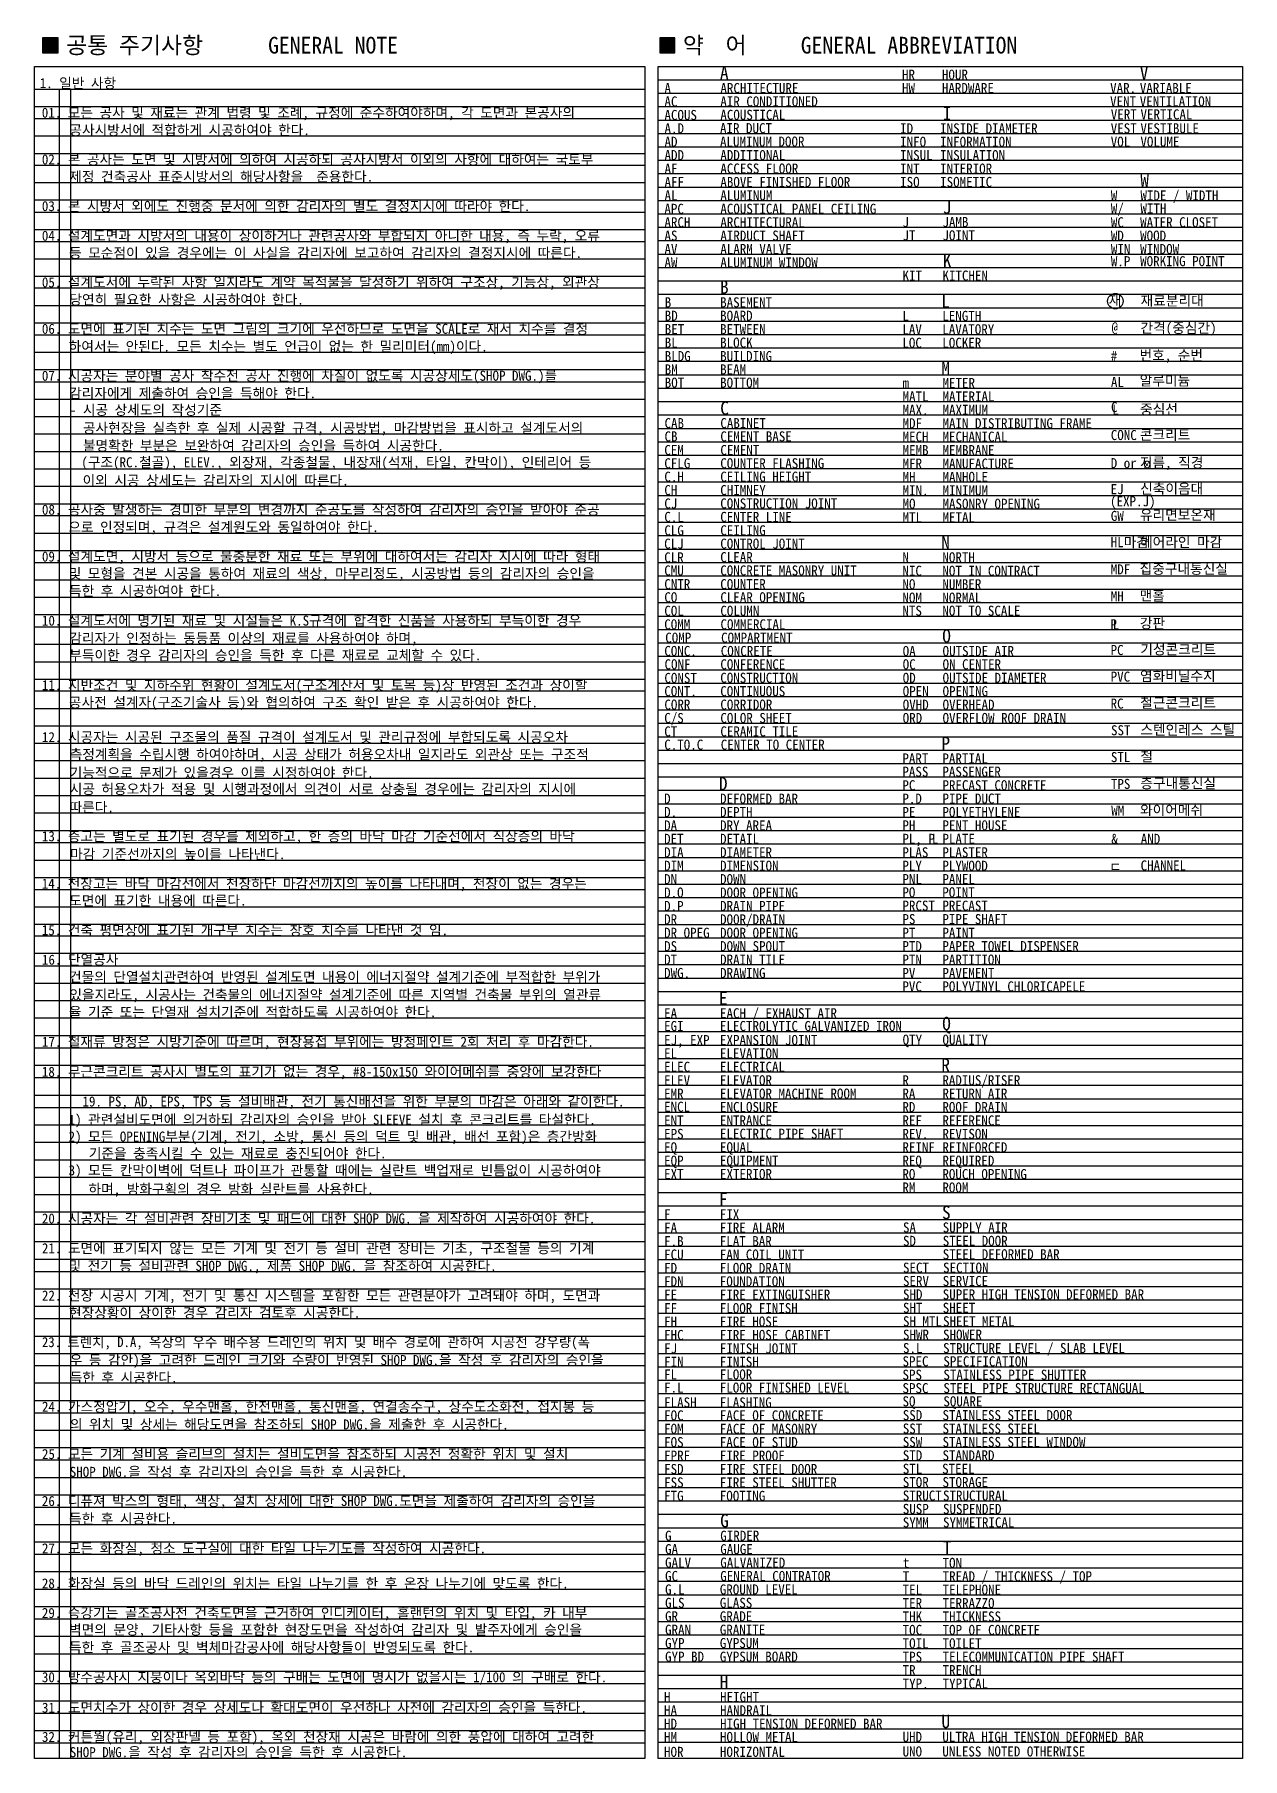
# Model space of a CAD drawing. Header units: millimetres. Extents: x -22107 to -18211, y 12029 to 14612.
# Drawn here: x -22107 to -20305, y 12037 to 14609 of the extents above; entities that cross this region are included whole.
import ezdxf
from ezdxf.enums import TextEntityAlignment as Align

# ---------------------------------------------------------------- set-up
doc = ezdxf.new("R2010")
doc.units = ezdxf.units.MM
doc.header["$LTSCALE"] = 5
doc.header["$MEASUREMENT"] = 0
doc.layers.add('A-XXXX-NPLT', color=144, linetype='CONTINUOUS', plot=False)
for name, color, linetype in [('A-XXXX-SYMB', 7, 'CONTINUOUS'), ('A-XXXX-TABL', 7, 'CONTINUOUS'), ('A-XXXX-TXT2', 3, 'CONTINUOUS')]:
    doc.layers.add(name, color=color, linetype=linetype)
doc.styles.add('돋움체', font='')
doc.styles.get('돋움체').set_extended_font_data('DotumChe')

msp = doc.modelspace()

# ---------------------------------------------------------------- linework, layer by layer
at = {"layer": 'A-XXXX-NPLT'}
for p, q in [((-21176.6, 14541.6), (-20304.7, 14541.6)), ((-22107.3, 14527.5), (-21196.6, 14527.5)), ((-22070.7, 14527.5), (-22070.7, 12037.2)), ((-22053.6, 14527.5), (-22053.6, 12037.2)), ((-21176.6, 14521.6), (-20304.7, 14521.6)), ((-22107.3, 14501.5), (-21196.6, 14501.5)), ((-22107.3, 14483.8), (-21196.6, 14483.8)), ((-21176.6, 14501.6), (-20304.7, 14501.6)), ((-21176.6, 14481.6), (-20304.7, 14481.6)), ((-22107.3, 14457.8), (-21196.6, 14457.8)), ((-21176.6, 14461.6), (-20304.7, 14461.6)), ((-22107.3, 14431.8), (-21196.6, 14431.8)), ((-21176.6, 14441.6), (-20304.7, 14441.6)), ((-22107.3, 14414.3), (-21196.6, 14414.3)), ((-21176.6, 14421.6), (-20304.7, 14421.6)), ((-22107.3, 14388.3), (-21196.6, 14388.3)), ((-21176.6, 14401.6), (-20304.7, 14401.6)), ((-21176.6, 14381.6), (-20304.7, 14381.6)), ((-22107.3, 14362.3), (-21196.6, 14362.3)), ((-21176.6, 14361.6), (-20304.7, 14361.6)), ((-22107.3, 14344.3), (-21196.6, 14344.3)), ((-21176.6, 14341.6), (-20304.7, 14341.6)), ((-22107.3, 14318.3), (-21196.6, 14318.3)), ((-22107.3, 14300.5), (-21196.6, 14300.5)), ((-21176.6, 14321.6), (-20304.7, 14321.6)), ((-21176.6, 14301.6), (-20304.7, 14301.6)), ((-22107.3, 14274.5), (-21196.6, 14274.5)), ((-21176.6, 14281.6), (-20304.7, 14281.6)), ((-22107.3, 14248.5), (-21196.6, 14248.5)), ((-21176.6, 14261.6), (-20304.7, 14261.6)), ((-22107.3, 14231.1), (-21196.6, 14231.1)), ((-21176.6, 14241.6), (-20304.7, 14241.6)), ((-22107.3, 14205.1), (-21196.6, 14205.1)), ((-21176.6, 14221.6), (-20304.7, 14221.6)), ((-21176.6, 14201.6), (-20304.7, 14201.6)), ((-22107.3, 14179.1), (-21196.6, 14179.1)), ((-21176.6, 14181.6), (-20304.7, 14181.6)), ((-22107.3, 14161.2), (-21196.6, 14161.2)), ((-21176.6, 14161.6), (-20304.7, 14161.6)), ((-22107.3, 14135.2), (-21196.6, 14135.2)), ((-21176.6, 14141.6), (-20304.7, 14141.6)), ((-21176.6, 14121.6), (-20304.7, 14121.6)), ((-22107.3, 14109.2), (-21196.6, 14109.2)), ((-21176.6, 14101.6), (-20304.7, 14101.6)), ((-22107.3, 14091.2), (-21196.6, 14091.2)), ((-21176.6, 14081.6), (-20304.7, 14081.6)), ((-22107.3, 14065.2), (-21196.6, 14065.2)), ((-21176.6, 14061.6), (-20304.7, 14061.6)), ((-22107.3, 14039.2), (-21196.6, 14039.2)), ((-21176.6, 14041.6), (-20304.7, 14041.6)), ((-21176.6, 14021.6), (-20304.7, 14021.6)), ((-22107.3, 14013.2), (-21196.6, 14013.2)), ((-21176.6, 14001.6), (-20304.7, 14001.6)), ((-22107.3, 13987.2), (-21196.6, 13987.2)), ((-21176.6, 13981.6), (-20304.7, 13981.6)), ((-22107.3, 13961.2), (-21196.6, 13961.2)), ((-21176.6, 13961.6), (-20304.7, 13961.6)), ((-21176.6, 13941.6), (-20304.7, 13941.6)), ((-22107.3, 13935.2), (-21196.6, 13935.2)), ((-21176.6, 13921.6), (-20304.7, 13921.6)), ((-22107.3, 13909.2), (-21196.6, 13909.2)), ((-22107.3, 13891.4), (-21196.6, 13891.4)), ((-21176.6, 13901.6), (-20304.7, 13901.6)), ((-22107.3, 13865.4), (-21196.6, 13865.4)), ((-21176.6, 13881.6), (-20304.7, 13881.6)), ((-22107.3, 13839.4), (-21196.6, 13839.4)), ((-21176.6, 13861.6), (-20304.7, 13861.6)), ((-21176.6, 13841.6), (-20304.7, 13841.6)), ((-22107.3, 13821.7), (-21196.6, 13821.7)), ((-21176.6, 13821.6), (-20304.7, 13821.6)), ((-22107.3, 13795.7), (-21196.6, 13795.7)), ((-21176.6, 13801.6), (-20304.7, 13801.6)), ((-22107.3, 13769.7), (-21196.6, 13769.7)), ((-21176.6, 13781.6), (-20304.7, 13781.6)), ((-21176.6, 13761.6), (-20304.7, 13761.6)), ((-22107.3, 13743.7), (-21196.6, 13743.7)), ((-21176.6, 13741.6), (-20304.7, 13741.6)), ((-22107.3, 13725.5), (-21196.6, 13725.5)), ((-21176.6, 13721.6), (-20304.7, 13721.6)), ((-22107.3, 13699.5), (-21196.6, 13699.5)), ((-21176.6, 13701.6), (-20304.7, 13701.6)), ((-22107.3, 13673.5), (-21196.6, 13673.5)), ((-21176.6, 13681.6), (-20304.7, 13681.6)), ((-21176.6, 13661.6), (-20304.7, 13661.6)), ((-22107.3, 13647.5), (-21196.6, 13647.5)), ((-21176.6, 13641.6), (-20304.7, 13641.6)), ((-22107.3, 13629.9), (-21196.6, 13629.9)), ((-21176.6, 13621.6), (-20304.7, 13621.6)), ((-22107.3, 13603.9), (-21196.6, 13603.9)), ((-21176.6, 13601.6), (-20304.7, 13601.6)), ((-21176.6, 13581.6), (-20304.7, 13581.6)), ((-22107.3, 13577.9), (-21196.6, 13577.9)), ((-21176.6, 13561.6), (-20304.7, 13561.6)), ((-22107.3, 13551.9), (-21196.6, 13551.9)), ((-21176.6, 13541.6), (-20304.7, 13541.6)), ((-22107.3, 13525.9), (-21196.6, 13525.9)), ((-21176.6, 13521.6), (-20304.7, 13521.6)), ((-22107.3, 13499.9), (-21196.6, 13499.9)), ((-21176.6, 13501.6), (-20304.7, 13501.6)), ((-21176.6, 13481.6), (-20304.7, 13481.6)), ((-22107.3, 13473.9), (-21196.6, 13473.9)), ((-21176.6, 13461.6), (-20304.7, 13461.6)), ((-22107.3, 13447.9), (-21196.6, 13447.9)), ((-21176.6, 13441.6), (-20304.7, 13441.6)), ((-22107.3, 13421.9), (-21196.6, 13421.9)), ((-22107.3, 13403.6), (-21196.6, 13403.6)), ((-21176.6, 13421.6), (-20304.7, 13421.6)), ((-21176.6, 13401.6), (-20304.7, 13401.6)), ((-22107.3, 13377.6), (-21196.6, 13377.6)), ((-21176.6, 13381.6), (-20304.7, 13381.6)), ((-22107.3, 13351.6), (-21196.6, 13351.6)), ((-21176.6, 13361.6), (-20304.7, 13361.6)), ((-22107.3, 13333.7), (-21196.6, 13333.7)), ((-21176.6, 13341.6), (-20304.7, 13341.6)), ((-22107.3, 13307.7), (-21196.6, 13307.7)), ((-21176.6, 13321.6), (-20304.7, 13321.6)), ((-21176.6, 13301.6), (-20304.7, 13301.6)), ((-22107.3, 13281.7), (-21196.6, 13281.7)), ((-21176.6, 13281.6), (-20304.7, 13281.6)), ((-22107.3, 13264.6), (-21196.6, 13264.6)), ((-21176.6, 13261.6), (-20304.7, 13261.6)), ((-22107.3, 13238.6), (-21196.6, 13238.6)), ((-22107.3, 13220), (-21196.6, 13220)), ((-21176.6, 13241.6), (-20304.7, 13241.6)), ((-21176.6, 13221.6), (-20304.7, 13221.6)), ((-21176.6, 13201.6), (-20304.7, 13201.6)), ((-22107.3, 13194), (-21196.6, 13194)), ((-21176.6, 13181.6), (-20304.7, 13181.6)), ((-22107.3, 13168), (-21196.6, 13168)), ((-21176.6, 13161.6), (-20304.7, 13161.6)), ((-22107.3, 13142), (-21196.6, 13142)), ((-21176.6, 13141.6), (-20304.7, 13141.6)), ((-21176.6, 13121.6), (-20304.7, 13121.6)), ((-22107.3, 13116), (-21196.6, 13116)), ((-22107.3, 13097.4), (-21196.6, 13097.4)), ((-21176.6, 13101.6), (-20304.7, 13101.6)), ((-22107.3, 13071.4), (-21196.6, 13071.4)), ((-21176.6, 13081.6), (-20304.7, 13081.6)), ((-22107.3, 13053), (-21196.6, 13053)), ((-21176.6, 13061.6), (-20304.7, 13061.6)), ((-21176.6, 13041.6), (-20304.7, 13041.6)), ((-22107.3, 13027), (-21196.6, 13027)), ((-21176.6, 13021.6), (-20304.7, 13021.6)), ((-22107.3, 13008.6), (-21196.6, 13008.6)), ((-21176.6, 13001.6), (-20304.7, 13001.6)), ((-22107.3, 12982.6), (-21196.6, 12982.6)), ((-21176.6, 12981.6), (-20304.7, 12981.6)), ((-22107.3, 12956.6), (-21196.6, 12956.6)), ((-21176.6, 12961.6), (-20304.7, 12961.6)), ((-21176.6, 12941.6), (-20304.7, 12941.6)), ((-22107.3, 12930.6), (-21196.6, 12930.6)), ((-21176.6, 12921.6), (-20304.7, 12921.6)), ((-22107.3, 12904.6), (-21196.6, 12904.6)), ((-21176.6, 12901.6), (-20304.7, 12901.6)), ((-22107.3, 12878.6), (-21196.6, 12878.6)), ((-21176.6, 12881.6), (-20304.7, 12881.6)), ((-21176.6, 12861.6), (-20304.7, 12861.6)), ((-22107.3, 12852.6), (-21196.6, 12852.6)), ((-22107.3, 12852.6), (-21196.6, 12852.6)), ((-22107.3, 12834.3), (-21196.6, 12834.3)), ((-21176.6, 12841.6), (-20304.7, 12841.6)), ((-22107.3, 12808.3), (-21196.6, 12808.3)), ((-21176.6, 12821.6), (-20304.7, 12821.6)), ((-21176.6, 12801.6), (-20304.7, 12801.6)), ((-22107.3, 12782.3), (-21196.6, 12782.3)), ((-22107.3, 12763.9), (-21196.6, 12763.9)), ((-21176.6, 12781.6), (-20304.7, 12781.6)), ((-21176.6, 12761.6), (-20304.7, 12761.6)), ((-22107.3, 12737.9), (-21196.6, 12737.9)), ((-21176.6, 12741.6), (-20304.7, 12741.6)), ((-22107.3, 12711.9), (-21196.6, 12711.9)), ((-21176.6, 12721.6), (-20304.7, 12721.6)), ((-22107.3, 12693.5), (-21196.6, 12693.5)), ((-21176.6, 12701.6), (-20304.7, 12701.6)), ((-21176.6, 12681.6), (-20304.7, 12681.6)), ((-22107.3, 12667.5), (-21196.6, 12667.5)), ((-21176.6, 12661.6), (-20304.7, 12661.6)), ((-22107.3, 12641.5), (-21196.6, 12641.5)), ((-21176.6, 12641.6), (-20304.7, 12641.6)), ((-22107.3, 12623.5), (-21196.6, 12623.5)), ((-21176.6, 12621.6), (-20304.7, 12621.6)), ((-22107.3, 12597.5), (-21196.6, 12597.5)), ((-21176.6, 12601.6), (-20304.7, 12601.6)), ((-21176.6, 12581.6), (-20304.7, 12581.6)), ((-22107.3, 12571.5), (-21196.6, 12571.5)), ((-22107.3, 12553.1), (-21196.6, 12553.1)), ((-21176.6, 12561.6), (-20304.7, 12561.6)), ((-22107.3, 12527.1), (-21196.6, 12527.1)), ((-21176.6, 12541.6), (-20304.7, 12541.6)), ((-22107.3, 12501.1), (-21196.6, 12501.1)), ((-21176.6, 12521.6), (-20304.7, 12521.6)), ((-21176.6, 12501.6), (-20304.7, 12501.6)), ((-22107.3, 12482.7), (-21196.6, 12482.7)), ((-21176.6, 12481.6), (-20304.7, 12481.6)), ((-22107.3, 12456.7), (-21196.6, 12456.7)), ((-21176.6, 12461.6), (-20304.7, 12461.6)), ((-22107.3, 12430.7), (-21196.6, 12430.7)), ((-21176.6, 12441.6), (-20304.7, 12441.6)), ((-22107.3, 12412.3), (-21196.6, 12412.3)), ((-21176.6, 12421.6), (-20304.7, 12421.6)), ((-21176.6, 12401.6), (-20304.7, 12401.6)), ((-22107.3, 12386.3), (-21196.6, 12386.3)), ((-21176.6, 12381.6), (-20304.7, 12381.6)), ((-22107.3, 12360.3), (-21196.6, 12360.3)), ((-21176.6, 12361.6), (-20304.7, 12361.6)), ((-22107.3, 12342), (-21196.6, 12342)), ((-21176.6, 12341.6), (-20304.7, 12341.6)), ((-21176.6, 12321.6), (-20304.7, 12321.6)), ((-22107.3, 12316), (-21196.6, 12316)), ((-21176.6, 12301.6), (-20304.7, 12301.6)), ((-22107.3, 12290), (-21196.6, 12290)), ((-21176.6, 12281.6), (-20304.7, 12281.6)), ((-22107.3, 12264), (-21196.6, 12264)), ((-22107.3, 12245.6), (-21196.6, 12245.6)), ((-21176.6, 12261.6), (-20304.7, 12261.6)), ((-22107.3, 12219.6), (-21196.6, 12219.6)), ((-21176.6, 12241.6), (-20304.7, 12241.6)), ((-21176.6, 12221.6), (-20304.7, 12221.6)), ((-22107.3, 12193.6), (-21196.6, 12193.6)), ((-21176.6, 12201.6), (-20304.7, 12201.6)), ((-22107.3, 12167.6), (-21196.6, 12167.6)), ((-21176.6, 12181.6), (-20304.7, 12181.6)), ((-22107.3, 12149.2), (-21196.6, 12149.2)), ((-21176.6, 12161.6), (-20304.7, 12161.6)), ((-21176.6, 12141.6), (-20304.7, 12141.6)), ((-22107.3, 12123.2), (-21196.6, 12123.2)), ((-21176.6, 12121.6), (-20304.7, 12121.6)), ((-22107.3, 12104.8), (-21196.6, 12104.8)), ((-21176.6, 12101.6), (-20304.7, 12101.6)), ((-22107.3, 12078.8), (-21196.6, 12078.8)), ((-21176.6, 12081.6), (-20304.7, 12081.6)), ((-22107.3, 12060.5), (-21196.6, 12060.5)), ((-21176.6, 12061.6), (-20304.7, 12061.6))]:
    msp.add_line(p, q, dxfattribs=at)
at = {"layer": 'A-XXXX-SYMB'}
for points in [[(-22095.4, 14581.6), (-22071.9, 14581.6), (-22071.9, 14604.1), (-22095.4, 14604.1)], [(-21174.1, 14581.6), (-21151.6, 14581.6), (-21151.6, 14604.1), (-21174.1, 14604.1)]]:
    msp.add_lwpolyline(points, close=True, dxfattribs=at)
for points in [[(-22095.4, 14581.6), (-22071.9, 14581.6), (-22095.4, 14604.1), (-22071.9, 14604.1)], [(-21174.1, 14581.6), (-21151.6, 14581.6), (-21174.1, 14604.1), (-21151.6, 14604.1)]]:
    msp.add_solid(points, dxfattribs=at)
at = {"layer": 'A-XXXX-TABL'}
for points in [[(-22107.3, 12037.2), (-22107.3, 14561.6), (-21196.6, 14561.6), (-21196.6, 12037.2)], [(-21176.6, 12037.2), (-21176.6, 14561.6), (-20304.7, 14561.6), (-20304.7, 12037.2)]]:
    msp.add_lwpolyline(points, close=True, dxfattribs=at)
at = {"layer": 'A-XXXX-TXT2'}
msp.add_circle((-20494.5, 14211.3), 11.5, dxfattribs=at)

# ---------------------------------------------------------------- texts
at = {"layer": 'A-XXXX-TXT2', "style": '돋움체'}
for s, height, p in [('공통 주기사항      GENERAL NOTE', 25, (-22060.1, 14580.7)), ('약  어     GENERAL ABBREVIATION', 25, (-21139.8, 14580.7)), ('A', 20, (-21084.5, 14542.1)), ('V', 20, (-20458.1, 14542.1)), ('1. 일반 사항 ', 15, (-22099.6, 14529.1)), ('A', 15, (-21167.3, 14521.6)), ('ARCHITECTURE', 15, (-21083.8, 14521.7)), ('HR       ', 15, (-20812.9, 14541.7)), ('HW      ', 15, (-20812.9, 14521.8)), ('HOUR', 15, (-20753.3, 14541.7)), ('HARDWARE', 15, (-20753.3, 14521.8)), ('VAR.', 15, (-20502.3, 14521.9)), ('VARIABLE', 15, (-20458, 14521.9)), ('AC      ', 15, (-21167.3, 14501.7)), ('AIR CONDITIONED', 15, (-21083.9, 14501.8)), ('VENT     ', 15, (-20502.4, 14501.9)), ('VENTILATION', 15, (-20458.1, 14501.9)), ('01. 모든 공사 및 재료는 관계 법령 및 조례, 규정에 준수하여야하며, 각 도면과 본공사의', 15, (-22096.4, 14485)), ('ACOUS', 15, (-21167.3, 14481.6)), ('ACOUSTICAL', 15, (-21083.9, 14481.8)), ('I', 20, (-20752.1, 14481.7)), ('VERT     ', 15, (-20501.3, 14482.5)), ('VERTICAL', 15, (-20457, 14482.5)), ('공사시방서에 적합하게 시공하여야 한다.', 15, (-22055.2, 14459.1)), ('A.D', 15, (-21167.2, 14461.7)), ('AD', 15, (-21167.2, 14441.7)), ('AIR DUCT', 15, (-21084.4, 14461.9)), ('ALUMINUM DOOR', 15, (-21084.4, 14441.9)), ('ID        ', 15, (-20815.6, 14461.6)), ('INFO', 15, (-20815.6, 14441.6)), ('INSIDE DIAMETER', 15, (-20755.9, 14461.6)), ('INFORMATION', 15, (-20755.9, 14441.6)), ('VEST     ', 15, (-20501.4, 14461.7)), ('VOL      ', 15, (-20501.4, 14441.7)), ('VESTIBULE', 15, (-20457.1, 14461.7)), ('VOLUME', 15, (-20457.1, 14441.7)), ('02. 본 공사는 도면 및 시방서에 의하여 시공하되 공사시방서 이외의 사항에 대하여는 국토부', 15, (-22096.3, 14415.3)), ('ADD', 15, (-21167.2, 14421.7)), ('ADDITIONAL', 15, (-21083.9, 14421.7)), ('INSUL  ', 15, (-20815.6, 14421.6)), ('INSULATION', 15, (-20755.9, 14421.6)), ('제정 건축공사 표준시방서의 해당사항을  준용한다. ', 15, (-22055.4, 14389.7)), ('AF', 15, (-21167.2, 14401.6)), ('ACCESS FLOOR', 15, (-21083.9, 14401.7)), ('INT', 15, (-20815.6, 14401.6)), ('INTERIOR', 15, (-20755.9, 14401.6)), ('AFF      ', 15, (-21167.2, 14381.6)), ('ABOVE FINISHED FLOOR', 15, (-21083.9, 14381.6)), ('ISO', 15, (-20815.6, 14381.7)), ('ISOMETIC', 15, (-20755.9, 14381.7)), ('W', 20, (-20457.3, 14381.8)), ('WIDE / WIDTH', 15, (-20457.1, 14361.5)), ('03. 본 시방서 외에도 진행중 문서에 의한 감리자의 별도 결정지시에 따라야 한다.', 15, (-22096.3, 14345.7)), ('APC', 15, (-21167.4, 14341.6)), ('AL', 15, (-21167.2, 14361.6)), ('ALUMINUM', 15, (-21083.9, 14361.7)), ('ACOUSTICAL PANEL CEILING', 15, (-21083.9, 14341.7)), ('J', 20, (-20752.1, 14341.7)), ('W', 15, (-20501.3, 14361.5)), ('W/', 15, (-20501.3, 14342.1)), ('WITH', 15, (-20457.1, 14342.1)), ('ARCH     ', 15, (-21167.3, 14321.6)), ('ARCHITECTURAL', 15, (-21083.9, 14321.6)), ('J', 15, (-20812.1, 14322)), ('JAMB', 15, (-20752.5, 14322)), ('WC        ', 15, (-20501.2, 14321.6)), ('WATER CLOSET', 15, (-20457.5, 14321.6)), ('04. 설계도면과 시방서의 내용이 상이하거나 관련공사와 부합되지 아니한 내용, 즉 누락, 오류', 15, (-22096.3, 14301.5)), ('AS', 15, (-21167.3, 14301.6)), ('AIRDUCT SHAFT', 15, (-21083.9, 14301.6)), ('JT', 15, (-20812.1, 14302)), ('JOINT', 15, (-20752.5, 14302)), ('WD       ', 15, (-20501.2, 14301.6)), ('WOOD', 15, (-20457.5, 14301.6)), ('등 모순점이 있을 경우에는 이 사실을 감리자에 보고하여 감리자의 결정지시에 따른다.', 15, (-22055.7, 14275.9)), ('AV', 15, (-21167.3, 14281.6)), ('AW', 15, (-21167.3, 14261.6)), ('ALARM VALVE', 15, (-21083.9, 14281.6)), ('ALUMINUM WINDOW', 15, (-21083.9, 14261.6)), ('K', 20, (-20752.1, 14261.7)), ('WIN', 15, (-20501.2, 14281.6)), ('W.P', 15, (-20501.2, 14263.5)), ('WINDOW', 15, (-20457.5, 14281.6)), ('WORKING POINT', 15, (-20457.5, 14263.5)), ('05. 설계도서에 누락된 사항 일지라도 계약 목적물을 달성하기 위하여 구조상, 기능상, 외관상', 15, (-22096.3, 14232)), ('KIT', 15, (-20812.1, 14242)), ('KITCHEN', 15, (-20752.5, 14242)), ('당연히 필요한 사항은 시공하여야 한다.', 15, (-22055.2, 14206.2)), ('B', 20, (-21084.5, 14222.4)), ('B', 15, (-21166.9, 14202.1)), ('BOARD', 15, (-21084.2, 14182.1)), ('BASEMENT', 15, (-21084.2, 14202.1)), ('L', 20, (-20754.2, 14201.7)), ('LENGTH', 15, (-20752.7, 14181.9)), ('06. 도면에 표기된 치수는 도면 그림의 크기에 우선하므로 도면을 SCALE로 재서 치수를 결정', 15, (-22096.3, 14162.6)), ('BD       ', 15, (-21166.9, 14182.1)), ('BET      ', 15, (-21166.9, 14162.1)), ('BETWEEN', 15, (-21084.2, 14162.1)), ('L', 15, (-20812.3, 14181.9)), ('LAV      ', 15, (-20812.3, 14161.9)), ('LAVATORY', 15, (-20752.7, 14161.9)), ('하여서는 안된다. 모든 치수는 별도 언급이 없는 한 밀리미터(mm)이다.', 15, (-22056.2, 14136.3)), ('BL', 15, (-21166.9, 14142)), ('BLOCK', 15, (-21084.2, 14142)), ('LOC', 15, (-20812.3, 14141.7)), ('LOCKER', 15, (-20752.7, 14141.7)), ('BLDG     ', 15, (-21166.9, 14121.9)), ('BUILDING', 15, (-21084.2, 14121.9)), ('M', 20, (-20754.1, 14101.6)), ('#', 15, (-20501.3, 14122.2)), ('번호, 순번', 15, (-20458.4, 14123.1)), ('07. 시공자는 분야별 공사 착수전 공사 진행에 차질이 없도록 시공상세도(SHOP DWG.)를', 15, (-22096.3, 14092.6)), ('BM', 15, (-21166.9, 14102)), ('BOT      ', 15, (-21166.9, 14082.2)), ('BEAM', 15, (-21084.2, 14102)), ('BOTTOM', 15, (-21084.2, 14082.2)), ('METER', 15, (-20752.4, 14081.8)), ('감리자에게 제출하여 승인을 득해야 한다. ', 15, (-22055.6, 14066.6)), ('m', 15, (-20812, 14081.8)), ('MATL     ', 15, (-20812, 14061.7)), ('MATERIAL', 15, (-20752.4, 14061.7)), ('- 시공 상세도의 작성기준 ', 15, (-22054.5, 14041.7)), ('C', 20, (-21084.1, 14041.8)), ('MAX.', 15, (-20812, 14041.7)), ('MAXIMUM', 15, (-20752.4, 14041.7)), ('C', 15, (-20501, 14045.8)), ('L', 15, (-20499, 14041.9)), ('중심선', 15, (-20457.6, 14042.5)), ('공사현장을 실측한 후 실제 시공할 규격, 시공방법, 마감방법을 표시하고 설계도서의 ', 15, (-22035, 14014.7)), ('CAB', 15, (-21167.2, 14021.9)), ('CB', 15, (-21167.2, 14002.1)), ('CABINET', 15, (-21083.9, 14021.9)), ('CEMENT BASE', 15, (-21083.9, 14002.1)), ('MDF', 15, (-20812, 14021.7)), ('MAIN DISTRIBUTING FRAME', 15, (-20752.4, 14021.7)), ('불명확한 부분은 보완하여 감리자의 승인을 득하여 시공한다. ', 15, (-22035, 13988.4)), ('CEM', 15, (-21167.5, 13981.8)), ('CEMENT', 15, (-21083.9, 13981.8)), ('MECH     ', 15, (-20812, 14001.7)), ('MEMB', 15, (-20812, 13981.6)), ('MECHANICAL', 15, (-20752.4, 14001.7)), ('MEMBRANE', 15, (-20752.4, 13981.6)), (' (구조(RC.철골), ELEV., 외장재, 각종철물, 내장재(석재, 타일, 칸막이), 인테리어 등', 15, (-22047.1, 13963.5)), ('CFLG', 15, (-21167.5, 13962)), ('COUNTER FLASHING', 15, (-21084, 13962)), ('MFR', 15, (-20812, 13961.6)), ('MANUFACTURE', 15, (-20752.4, 13961.6)), ('D or ø', 15, (-20501.4, 13962.2)), ('지름, 직경', 15, (-20457.8, 13963.1)), ('이외 시공 상세도는 감리자의 지시에 따른다. ', 15, (-22035.5, 13936.4)), ('C.H', 15, (-21167.5, 13942)), ('CEILING HEIGHT', 15, (-21084, 13942)), ('MH       ', 15, (-20812, 13941.7)), ('MANHOLE', 15, (-20752.4, 13941.7)), ('CH', 15, (-21167.5, 13922)), ('CJ        ', 15, (-21167.5, 13902)), ('CHIMNEY', 15, (-21084, 13922)), ('CONSTRUCTION JOINT', 15, (-21084, 13902.1)), ('MIN.      ', 15, (-20812, 13921.6)), ('MO        ', 15, (-20812, 13901.6)), ('MINIMUM', 15, (-20752.4, 13921.6)), ('MASONRY OPENING', 15, (-20752.4, 13901.6)), ('08. 공사중 발생하는 경미한 부분의 변경까지 준공도를 작성하여 감리자의 승인을 받아야 준공 ', 15, (-22096.2, 13892.8)), ('C.L         ', 15, (-21167.5, 13882)), ('CENTER LINE', 15, (-21084, 13882)), ('MTL      ', 15, (-20812, 13881.5)), ('METAL', 15, (-20752.4, 13881.5)), ('으로 인정되며, 규격은 설계원도와 동일하여야 한다. ', 15, (-22056.8, 13866.9)), ('CLG      ', 15, (-21167.5, 13861.9)), ('CEILING', 15, (-21084, 13862)), ('09. 설계도면, 시방서 등으로 불충분한 재료 또는 부위에 대하여서는 감리자 지시에 따라 형태', 15, (-22096.2, 13822.9)), ('CLJ', 15, (-21167.7, 13842)), ('CONTROL JOINT', 15, (-21084, 13842.1)), ('CLEAR', 15, (-21084, 13822)), ('N', 20, (-20754.3, 13841.4)), ('및 모형을 견본 시공을 통하여 재료의 색상, 마무리정도, 시공방법 등의 감리자의 승인을', 15, (-22056.3, 13797.6)), ('CMU', 15, (-21167.6, 13802.1)), ('CLR      ', 15, (-21167.6, 13821.6)), ('CONCRETE MASONRY UNIT', 15, (-21084, 13802.1)), ('N', 15, (-20812.2, 13821.7)), ('NIC        ', 15, (-20812.2, 13801.6)), ('NORTH', 15, (-20752.6, 13821.7)), ('NOT IN CONTRACT', 15, (-20752.6, 13801.6)), (' 득한 후 시공하여야 한다. ', 15, (-22065.4, 13771.6)), ('CNTR', 15, (-21167.5, 13781.7)), ('COUNTER', 15, (-21084, 13781.7)), ('NO       ', 15, (-20812.2, 13781.6)), ('NUMBER', 15, (-20752.6, 13781.6)), ('CO        ', 15, (-21167.5, 13762.1)), ('CLEAR OPENING', 15, (-21083.9, 13762.1)), ('NOM', 15, (-20812.2, 13761.5)), ('NORMAL', 15, (-20752.6, 13761.5)), ('10. 설계도서에 명기된 재료 및 시설들은 K.S규격에 합격한 신품을 사용하되 부득이한 경우', 15, (-22096.2, 13727.3)), ('COMM     ', 15, (-21167.6, 13721.7)), ('COL      ', 15, (-21167.5, 13741.9)), ('COLUMN', 15, (-21083.9, 13741.9)), ('COMMERCIAL', 15, (-21083.7, 13721.7)), ('NTS        ', 15, (-20812.2, 13742)), ('NOT TO SCALE', 15, (-20752.6, 13742)), ('P', 15, (-20501.9, 13721.8)), ('L', 15, (-20498.2, 13721.8)), ('강판', 15, (-20457.9, 13723.3)), ('감리자가 인정하는 동등품 이상의 재료를 사용하여야 하며, ', 15, (-22055.3, 13701.1)), ('COMP  ', 15, (-21166.1, 13701.8)), ('COMPARTMENT', 15, (-21082.8, 13701.8)), ('O', 20, (-20752.8, 13701.9)), ('부득이한 경우 감리자의 승인을 득한 후 다른 재료로 교체할 수 있다. ', 15, (-22055.4, 13675.7)), ('CONC.    ', 15, (-21167.5, 13682)), ('CONCRETE', 15, (-21083.3, 13682)), ('OA', 15, (-20811.8, 13681.9)), ('OUTSIDE AIR', 15, (-20752.3, 13681.9)), ('CONST    ', 15, (-21167.4, 13641.8)), ('CONF', 15, (-21167.2, 13662.1)), ('CONSTRUCTION', 15, (-21084, 13642)), ('CONFERENCE', 15, (-21083.9, 13662.1)), ('OC        ', 15, (-20811.8, 13662.1)), ('OD        ', 15, (-20811.8, 13641.9)), ('ON CENTER', 15, (-20752.3, 13662.1)), ('OUTSIDE DIAMETER', 15, (-20752.3, 13641.9)), ('11. 지반조건 및 지하수위 현황이 설계도서(구조계산서 및 토목 등)상 반영된 조건과 상이할', 15, (-22096.2, 13631)), ('CONT.     ', 15, (-21167.5, 13622)), ('CONTINUOUS', 15, (-21084, 13622)), ('OPEN     ', 15, (-20811.8, 13622)), ('OPENING', 15, (-20752.3, 13622)), ('공사전 설계자(구조기술사 등)와 협의하여 구조 확인 받은 후 시공하여야 한다.', 15, (-22055.9, 13605.3)), ('CORR     ', 15, (-21167.4, 13602)), ('CORRIDOR', 15, (-21083.9, 13602)), ('OVHD', 15, (-20811.8, 13601.9)), ('OVERHEAD', 15, (-20752.3, 13601.9)), ('C/S', 15, (-21167.6, 13582)), ('COLOR SHEET', 15, (-21083.9, 13582)), ('ORD', 15, (-20811.8, 13582)), ('OVERFLOW ROOF DRAIN', 15, (-20752.3, 13582)), ('12. 시공자는 시공된 구조물의 품질 규격이 설계도서 및 관리규정에 부합되도록 시공오차 ', 15, (-22096.2, 13553.5)), ('CT', 15, (-21167.6, 13562)), ('C.TO.C         ', 15, (-21167.6, 13542.2)), ('CERAMIC TILE', 15, (-21083.9, 13562)), ('CENTER TO CENTER', 15, (-21083.3, 13542.2)), ('P', 20, (-20754.1, 13541.6)), ('측정계획을 수립시행 하여야하며, 시공 상태가 허용오차내 일지라도 외관상 또는 구조적', 15, (-22054.8, 13527.8)), ('PART     ', 15, (-20812.3, 13521.7)), ('PARTIAL', 15, (-20752.6, 13521.7)), ('기능적으로 문제가 있을경우 이를 시정하여야 한다. ', 15, (-22054.8, 13500.3)), ('PASS     ', 15, (-20812.3, 13501.9)), ('PASSENGER', 15, (-20752.6, 13501.9)), ('시공 허용오차가 적용 및 시행과정에서 의견이 서로 상충될 경우에는 감리자의 지시에', 15, (-22054.8, 13476.1)), ('D', 20, (-21086.1, 13481.7)), ('DEFORMED BAR', 15, (-21084.3, 13461.7)), ('PC', 15, (-20812.3, 13481.7)), ('PRECAST CONCRETE', 15, (-20752.5, 13481.7)), ('PIPE DUCT', 15, (-20752.5, 13461.8)), ('따른다. ', 15, (-22055, 13448.9)), ('D', 15, (-21167.8, 13461.7)), ('D.', 15, (-21167.8, 13441.7)), ('DEPTH', 15, (-21084.3, 13441.7)), ('P.D', 15, (-20812.3, 13461.8)), ('PE', 15, (-20812.3, 13441.8)), ('POLYETHYLENE', 15, (-20752.5, 13441.8)), ('DA', 15, (-21167.8, 13421.7)), ('DRY AREA', 15, (-21084.3, 13421.7)), ('PH', 15, (-20812.3, 13421.8)), ('PENT HOUSE', 15, (-20752.5, 13421.8)), ('13. 층고는 별도로 표기된 경우를 제외하고, 한 층의 바닥 마감 기준선에서 직상층의 바닥', 15, (-22096.3, 13405.6)), ('DET      ', 15, (-21167.8, 13401.7)), ('DETAIL', 15, (-21084.3, 13401.7)), ('PL, P       ', 15, (-20812.3, 13401.8)), ('L', 15, (-20768.2, 13401.7)), ('PLATE', 15, (-20752.5, 13401.8)), ('&', 15, (-20500.5, 13401.7)), ('AND', 15, (-20456.6, 13401.7)), ('마감 기준선까지의 높이를 나타낸다.', 15, (-22054.1, 13378.9)), ('DIA      ', 15, (-21167.8, 13381.6)), ('DIM      ', 15, (-21167.8, 13361.6)), ('DIAMETER', 15, (-21084.3, 13381.6)), ('DIMENSION', 15, (-21084.3, 13361.6)), ('PLAS', 15, (-20812.3, 13381.6)), ('PLY', 15, (-20812.3, 13361.6)), ('PLASTER', 15, (-20752.6, 13381.6)), ('PLYWOOD', 15, (-20752.6, 13361.6)), ('CHANNEL', 15, (-20456.8, 13362)), ('14. 천장고는 바닥 마감선에서 천장하단 마감선까지의 높이를 나타내며, 천장이 없는 경우는', 15, (-22096.5, 13334.8)), ('DN', 15, (-21167.8, 13341.6)), ('DOWN', 15, (-21084.3, 13341.6)), ('PNL      ', 15, (-20812.3, 13341.7)), ('PANEL', 15, (-20752.6, 13341.7)), ('ㄷ', 15, (-20504, 13359.8)), ('도면에 표기한 내용에 따른다.', 15, (-22055.5, 13309.6)), ('D.O', 15, (-21167.8, 13321.6)), ('DOOR OPENING', 15, (-21084.3, 13321.6)), ('PO', 15, (-20812.3, 13322)), ('POINT', 15, (-20752.7, 13322)), ('D.P', 15, (-21167.8, 13301.6)), ('DRAIN PIPE', 15, (-21084.3, 13301.6)), ('DOOR/DRAIN', 15, (-21084.3, 13281.6)), ('PRCST', 15, (-20812.2, 13302)), ('PS', 15, (-20812.2, 13282)), ('PRECAST', 15, (-20752.6, 13302)), ('PIPE SHAFT', 15, (-20752.6, 13282)), ('15. 건축 평면상에 표기된 개구부 치수는 창호 치수를 나타낸 것 임.', 15, (-22096.4, 13265.5)), ('DR', 15, (-21167.8, 13281.6)), ('DR OPEG', 15, (-21167.8, 13261.6)), ('DOOR OPENING', 15, (-21084.3, 13261.6)), ('PT', 15, (-20812.3, 13261.6)), ('PAINT', 15, (-20752.6, 13261.6)), ('DS', 15, (-21167.8, 13241.6)), ('DOWN SPOUT', 15, (-21084.3, 13241.6)), ('PTD', 15, (-20812.3, 13241.7)), ('PAPER TOWEL DISPENSER', 15, (-20752.6, 13241.7)), ('16. 단열공사', 15, (-22096.2, 13221.5)), ('DT', 15, (-21167.8, 13221.6)), ('DRAIN TILE', 15, (-21084.3, 13221.6)), ('PTN', 15, (-20812.3, 13221.6)), ('PARTITION', 15, (-20752.6, 13221.6)), ('건물의 단열설치관련하여 반영된 설계도면 내용이 에너지절약 설계기준에 부적합한 부위가', 15, (-22055.8, 13195.8)), ('DWG.      ', 15, (-21167.8, 13201.6)), ('DRAWING', 15, (-21084.3, 13201.6)), ('PV', 15, (-20812.3, 13201.6)), ('PVC', 15, (-20812.3, 13181.6)), ('PAVEMENT', 15, (-20752.6, 13201.6)), ('POLYVINYL CHLORICAPELE', 15, (-20752.6, 13181.6)), ('있을지라도, 시공사는 건축물의 에너지절약 설계기준에 따른 지역별 건축물 부위의 열관류', 15, (-22055.3, 13169.1)), ('E', 20, (-21086, 13161.6)), ('율 기준 또는 단열재 설치기준에 적합하도록 시공하여야 한다.', 15, (-22055.9, 13143.3)), ('EA', 15, (-21167.8, 13141.6)), ('EACH / EXHAUST AIR', 15, (-21084.4, 13141.6)), ('Q', 20, (-20752.9, 13123.7)), ('EGI', 15, (-21167.8, 13122.5)), ('ELECTROLYTIC GALVANIZED IRON', 15, (-21084.4, 13122.5)), ('QTY      ', 15, (-20811.9, 13102.1)), ('QUALITY', 15, (-20752.5, 13102.1)), ('17. 철재류 방청은 시방기준에 따르며, 현장용접 부위에는 방청페인트 2회 처리 후 마감한다.', 15, (-22096.2, 13099)), ('EJ, EXP', 15, (-21167.8, 13101.5)), ('EL       ', 15, (-21167.8, 13081.6)), ('EXPANSION JOINT', 15, (-21084.4, 13101.6)), ('ELEVATION', 15, (-21084.4, 13081.6)), ('18. 무근콘크리트 공사시 별도의 표기가 없는 경우, #8-150x150 와이어메쉬를 중앙에 보강한다', 15, (-22096.3, 13054.2)), ('ELEC     ', 15, (-21167.8, 13061.6)), ('ELECTRICAL', 15, (-21084.4, 13061.6)), ('R', 20, (-20754.2, 13061.7)), ('ELEV     ', 15, (-21167.8, 13041.6)), ('ELEVATOR', 15, (-21084.4, 13041.6)), ('R        ', 15, (-20812.3, 13041.6)), ('RADIUS/RISER', 15, (-20752.6, 13041.6)), ('EMR       ', 15, (-21167.8, 13021.6)), ('ENCL     ', 15, (-21167.8, 13002)), ('ELEVATOR MACHINE ROOM', 15, (-21084.4, 13021.7)), ('ENCLOSURE', 15, (-21084.4, 13001.7)), ('RA', 15, (-20812.3, 13021.7)), ('RD        ', 15, (-20812.3, 13001.6)), ('RETURN AIR', 15, (-20752.6, 13021.7)), ('ROOF DRAIN', 15, (-20752.6, 13001.6)), ('1) 관련설비도면에 의거하되 감리자의 승인을 받아 SLEEVE 설치 후 콘크리트를 타설한다.', 15, (-22056.4, 12982.9)), ('ENT', 15, (-21167.8, 12981.6)), ('ENTRANCE', 15, (-21084.4, 12981.6)), ('REF      ', 15, (-20812.3, 12981.6)), ('REFERENCE', 15, (-20752.6, 12981.6)), ('2) 모든 OPENING부분(기계, 전기, 소방, 통신 등의 덕트 및 배관, 배선 포함)은 층간방화', 15, (-22056.4, 12957.6)), ('EPS', 15, (-21167.8, 12961.6)), ('ELECTRIC PIPE SHAFT', 15, (-21084.4, 12961.8)), ('REV.', 15, (-20812.3, 12961.6)), ('REVISON', 15, (-20752.6, 12961.6)), ('기준을 충족시킬 수 있는 재료로 충진되어야 한다.', 15, (-22026.3, 12932.6)), ('EQ', 15, (-21167.8, 12941.6)), ('EQP', 15, (-21167.8, 12921.6)), ('EQUAL', 15, (-21084.4, 12941.7)), ('EQUIPMENT', 15, (-21084.4, 12921.7)), ('REINF', 15, (-20812.3, 12941.6)), ('REQ', 15, (-20812.3, 12921.6)), ('REINFORCED', 15, (-20752.6, 12941.6)), ('REQUIRED', 15, (-20752.6, 12921.6)), ('3) 모든 칸막이벽에 덕트나 파이프가 관통할 때에는 실란트 백업재로 빈틈없이 시공하여야', 15, (-22056.4, 12907.3)), ('EXT', 15, (-21167.8, 12901.6)), ('EXTERIOR', 15, (-21084.4, 12901.7)), ('RO', 15, (-20812.3, 12901.6)), ('ROUCH OPENING', 15, (-20752.6, 12901.6)), ('하며, 방화구획의 경우 방화 실란트를 사용한다.', 15, (-22026.7, 12879.2)), ('RM       ', 15, (-20812.3, 12881.6)), ('ROOM', 15, (-20752.6, 12881.6)), ('F', 20, (-21086, 12861.7)), ('S', 20, (-20753.2, 12841.9)), ('20. 시공자는 각 설비관련 장비기초 및 패드에 대한 SHOP DWG. 을 제작하여 시공하여야 한다.', 15, (-22096.3, 12835.4)), ('F', 15, (-21167.8, 12841.7)), ('FA        ', 15, (-21167.8, 12821.6)), ('FIX', 15, (-21084.7, 12841.7)), ('FIRE ALARM', 15, (-21084.7, 12821.6)), ('SA', 15, (-20811.4, 12822)), ('SUPPLY AIR', 15, (-20752.1, 12822)), ('F.B', 15, (-21167.8, 12801.6)), ('FLAT BAR', 15, (-21084.7, 12801.6)), ('SD', 15, (-20811.4, 12802)), ('STEEL DOOR', 15, (-20752.1, 12802)), ('21. 도면에 표기되지 않는 모든 기계 및 전기 등 설비 관련 장비는 기초, 구조철물 등의 기계', 15, (-22096.2, 12791)), ('FCU', 15, (-21167.8, 12781.6)), ('FAN COIL UNIT', 15, (-21084.7, 12781.6)), ('STEEL DEFORMED BAR', 15, (-20752.1, 12782)), ('및 전기 등 설비관련 SHOP DWG., 제품 SHOP DWG. 을 참조하여 시공한다.', 15, (-22056.5, 12764.7)), ('FD        ', 15, (-21167.8, 12761.6)), ('FLOOR DRAIN', 15, (-21084.7, 12761.6)), ('SECT     ', 15, (-20811.4, 12762)), ('SERV     ', 15, (-20811.4, 12742.1)), ('SERVICE', 15, (-20752.1, 12742.1)), ('SECTION', 15, (-20751.6, 12762)), ('22. 천장 시공시 기계, 전기 및 통신 시스템을 포함한 모든 관련분야가 고려돼야 하며, 도면과', 15, (-22096.2, 12720.4)), ('FDN', 15, (-21167.8, 12741.5)), ('FE        ', 15, (-21167.8, 12721.7)), ('FOUNDATION', 15, (-21084.7, 12741.5)), ('FIRE EXTINGUISHER', 15, (-21084.7, 12721.7)), ('SHD', 15, (-20811.4, 12722.1)), ('SUPER HIGH TENSION DEFORMED BAR', 15, (-20752.1, 12722.1)), ('현장상황이 상이한 경우 감리자 검토후 시공한다.', 15, (-22055.8, 12694.7)), ('FF', 15, (-21167.8, 12701.6)), ('FLOOR FINISH', 15, (-21084.7, 12701.6)), ('SHT      ', 15, (-20811.4, 12702.1)), ('SHEET', 15, (-20752.1, 12702.1)), ('FH        ', 15, (-21167.8, 12681.6)), ('FIRE HOSE', 15, (-21084.7, 12681.6)), ('SH MTL    ', 15, (-20811.4, 12682)), ('SHEET METAL', 15, (-20751.6, 12682)), ('FHC        ', 15, (-21167.8, 12661.6)), ('FJ', 15, (-21167.8, 12641.6)), ('FIRE HOSE CABINET', 15, (-21084.7, 12661.6)), ('FINISH JOINT', 15, (-21084.7, 12641.6)), ('SHWR', 15, (-20811.4, 12662)), ('S.L', 15, (-20811.4, 12642)), ('SHOWER', 15, (-20751.6, 12662)), ('STRUCTURE LEVEL / SLAB LEVEL', 15, (-20751.6, 12642)), ('우 등 감안)을 고려한 드레인 크기와 수량이 반영된 SHOP DWG.을 작성 후 감리자의 승인을', 15, (-22054.7, 12624.1)), ('FIN      ', 15, (-21167.8, 12621.6)), ('FINISH', 15, (-21084.7, 12621.6)), ('SPEC     ', 15, (-20812.1, 12622.3)), ('SPECIFICATION', 15, (-20751.1, 12622.3)), ('득한 후 시공한다.', 15, (-22054.7, 12598.1)), ('FL', 15, (-21167.8, 12602.7)), ('FLOOR', 15, (-21084.7, 12602.7)), ('SPS     ', 15, (-20812.1, 12602.3)), ('STAINLESS PIPE SHUTTER', 15, (-20751.1, 12602.3)), ('F.L', 15, (-21167.8, 12583.1)), ('FLOOR FINISHED LEVEL', 15, (-21084.7, 12583.1)), ('SPSC     ', 15, (-20812.1, 12582.3)), ('SQ', 15, (-20812.1, 12562.6)), ('STEEL PIPE STRUCTURE RECTANGUAL', 15, (-20751.1, 12582.3)), ('SQUARE', 15, (-20751.1, 12562.6)), ('24. 가스정압기, 오수, 우수맨홀, 한전맨홀, 통신맨홀, 연결송수구, 상수도소화전, 접지봉 등', 15, (-22096.2, 12554.6)), ('FLASH', 15, (-21167.8, 12561)), ('FOC', 15, (-21167.8, 12541.6)), ('FLASHING', 15, (-21084.7, 12561)), ('FACE OF CONCRETE', 15, (-21084.7, 12541.6)), ('SSD  ', 15, (-20811.7, 12542)), ('STAINLESS STEEL DOOR', 15, (-20752.4, 12542)), ('의 위치 및 상세는 해당도면을 참조하되 SHOP DWG.을 제출한 후 시공한다.', 15, (-22054.5, 12528.1)), ('FOM', 15, (-21167.8, 12521.6)), ('FACE OF MASONRY', 15, (-21084.7, 12521.6)), ('SST  ', 15, (-20811.7, 12522)), ('STAINLESS STEEL', 15, (-20752.4, 12522)), ('25. 모든 기계 설비용 슬리브의 설치는 설비도면을 참조하되 시공전 정확한 위치 및 설치', 15, (-22096.2, 12484)), ('FOS', 15, (-21167.8, 12501.7)), ('FACE OF STUD', 15, (-21084.7, 12501.7)), ('SSW  ', 15, (-20811.7, 12502)), ('STAINLESS STEEL WINDOW', 15, (-20752.4, 12502)), ('SHOP DWG.을 작성 후 감리자의 승인을 득한 후 시공한다.', 15, (-22054.7, 12457.4)), ('FPRF', 15, (-21167.8, 12481.6)), ('FSD', 15, (-21167.8, 12461.6)), ('FIRE PROOF', 15, (-21084.7, 12481.6)), ('FIRE STEEL DOOR', 15, (-21084.7, 12461.6)), ('STD      ', 15, (-20811.7, 12482)), ('STL      ', 15, (-20811.7, 12462)), ('STEEL', 15, (-20753, 12462)), ('STANDARD', 15, (-20752.4, 12482)), ('FSS', 15, (-21167.8, 12441.6)), ('FIRE STEEL SHUTTER', 15, (-21084.7, 12441.6)), ('STOR     ', 15, (-20811.7, 12442.1)), ('STORAGE', 15, (-20752.4, 12442.1)), ('26. 디퓨져 박스의 형태, 색상, 설치 상세에 대한 SHOP DWG.도면을 제출하여 감리자의 승인을', 15, (-22096.3, 12414)), ('FTG      ', 15, (-21167.8, 12421.6)), ('FOOTING', 15, (-21084.7, 12421.6)), ('STRUCT   ', 15, (-20811.7, 12422)), ('STRUCTURAL', 15, (-20751.7, 12422)), ('득한 후 시공한다.', 15, (-22055.6, 12387.6)), ('G', 20, (-21084.2, 12382.1)), ('SUSP', 15, (-20811.7, 12402.1)), ('SYMM', 15, (-20811.7, 12382)), ('SUSPENDED', 15, (-20751.7, 12402.1)), ('SYMMETRICAL', 15, (-20751.7, 12382)), ('G', 15, (-21166.4, 12362.1)), ('GIRDER', 15, (-21084, 12362.1)), ('27. 모든 화장실, 청소 도구실에 대한 타일 나누기도를 작성하여 시공한다.', 15, (-22096.2, 12343.3)), ('GA       ', 15, (-21166.4, 12342.1)), ('GAUGE', 15, (-21084, 12342.1)), ('T', 20, (-20752, 12341.7)), ('GALV     ', 15, (-21166.4, 12322)), ('GALVANIZED', 15, (-21084, 12322)), ('t', 15, (-20811.7, 12321.6)), ('TON', 15, (-20752.3, 12321.6)), ('28. 화장실 등의 바닥 드레인의 위치는 타일 나누기를 한 후 온장 나누기에 맞도록 한다.', 15, (-22096.3, 12291)), ('GC', 15, (-21166.4, 12302)), ('G.L       ', 15, (-21166.4, 12282)), ('GROUND LEVEL', 15, (-21084.7, 12282)), ('GENERAL CONTRATOR', 15, (-21084, 12302)), ('TEL      ', 15, (-20811.9, 12281.6)), ('T', 15, (-20811.7, 12301.6)), ('TREAD / THICKNESS / TOP', 15, (-20752.3, 12301.6)), ('TELEPHONE', 15, (-20752.3, 12281.6)), ('GLS', 15, (-21166.4, 12262)), ('GLASS', 15, (-21084.7, 12262)), ('TER', 15, (-20811.9, 12261.6)), ('TERRAZZO', 15, (-20752.3, 12261.6)), ('29. 승강기는 골조공사전 건축도면을 근거하여 인디케이터, 홀랜턴의 위치 및 타입, 카 내부', 15, (-22096.3, 12246.9)), ('GR', 15, (-21166.4, 12241.9)), ('GRADE', 15, (-21084.7, 12241.9)), ('THK      ', 15, (-20811.9, 12241.6)), ('THICKNESS', 15, (-20752.3, 12241.6)), ('벽면의 문양, 기타사항 등을 포함한 현장도면을 작성하여 감리자 및 발주자에게 승인을', 15, (-22055.7, 12222)), ('GRAN', 15, (-21166.4, 12221.9)), ('GYP', 15, (-21166.4, 12202)), ('GRANITE', 15, (-21084.7, 12221.9)), ('GYPSUM', 15, (-21084.7, 12202)), ('TOC', 15, (-20811.9, 12221.6)), ('TOIL', 15, (-20811.9, 12201.6)), ('TOP OF CONCRETE', 15, (-20752.3, 12221.6)), ('TOILET', 15, (-20752.3, 12201.6)), ('득한 후 골조공사 및 벽체마감공사에 해당사항들이 반영되도록 한다.', 15, (-22055.7, 12195.8)), ('GYP BD    ', 15, (-21166.4, 12181.7)), ('GYPSUM BOARD', 15, (-21084.7, 12181.7)), ('TPS', 15, (-20811.9, 12181.6)), ('TELECOMMUNICATION PIPE SHAFT', 15, (-20752.3, 12181.6)), ('30. 방수공사시 지붕이나 옥외바닥 등의 구배는 도면에 명시가 없을시는 1/100 의 구배로 한다. ', 15, (-22096.3, 12151.1)), ('TR', 15, (-20811.9, 12161.6)), ('TRENCH', 15, (-20752.3, 12161.6)), ('H', 20, (-21084.9, 12141.5)), ('TYP.      ', 15, (-20811.9, 12141.6)), ('TYPICAL', 15, (-20752.3, 12141.6)), ('31. 도면치수가 상이한 경우 상세도나 확대도면이 우선하나 사전에 감리자의 승인을 득한다.', 15, (-22096.2, 12105.6)), ('H', 15, (-21167.9, 12121.6)), ('HA', 15, (-21167.9, 12101.7)), ('HEIGHT', 15, (-21084.3, 12121.6)), ('HANDRAIL', 15, (-21084.3, 12101.7)), ('HD', 15, (-21167.9, 12081.7)), ('HIGH TENSION DEFORMED BAR', 15, (-21084.3, 12081.7)), ('U', 20, (-20754, 12082.6)), ('32. 커튼월(유리, 외장판넬 등 포함), 옥외 천장재 시공은 바람에 의한 풍압에 대하여 고려한', 15, (-22096.2, 12062)), ('HM        ', 15, (-21167.9, 12061.9)), ('HOLLOW METAL', 15, (-21084.4, 12061.9)), ('UHD', 15, (-20812, 12062.1)), ('ULTRA HIGH TENSION DEFORMED BAR', 15, (-20752.6, 12062.1)), ('SHOP DWG.을 작성 후 감리자의 승인을 득한 후 시공한다.', 15, (-22054.7, 12039.2)), ('HOR', 15, (-21167.9, 12039.7)), ('HORIZONTAL', 15, (-21084.5, 12039.7)), ('UNO        ', 15, (-20812, 12040.3)), ('UNLESS NOTED OTHERWISE', 15, (-20752.6, 12040.3))]:
    msp.add_text(s, height=height, dxfattribs=at).set_placement(p)
for s, p in [('재', (-20504.4, 14200.7)), ('재료분리대', (-20456.8, 14200.1)), ('@', (-20500.2, 14160.9)), ('간격(중심간)', (-20457, 14159.4)), ('AL', (-20501.1, 14078.9)), ('알루미늄', (-20458.2, 14080.9)), ('CONC', (-20501.3, 13999.6)), ('콘크리트', (-20457.9, 14000)), ('신축이음대', (-20457.5, 13919.6)), ('EJ', (-20501.6, 13918.9)), ('(EXP.J)', (-20502.4, 13900.8)), ('GW', (-20501.3, 13879)), ('유리면보온재', (-20457.8, 13880.5)), ('HL마감', (-20501.4, 13839.8)), ('헤어라인 마감', (-20457.6, 13839.8)), ('MDF', (-20501.4, 13799.2)), ('집중구내통신실', (-20458.3, 13800.1)), ('MH', (-20501.4, 13759.2)), ('맨홀', (-20458.3, 13760.1)), ('PC', (-20501.6, 13678.9)), ('기성콘크리트', (-20457.2, 13679.9)), ('PVC', (-20501.5, 13639.2)), ('염화비닐수지', (-20457.7, 13640.2)), ('RC', (-20501.6, 13599)), ('철근콘크리트', (-20457.4, 13600.1)), ('스텐인레스 스틸', (-20457.1, 13559.8)), ('SST', (-20501, 13559.2)), ('STL', (-20501.2, 13519.2)), ('철', (-20457.2, 13520.2)), ('TPS', (-20501.2, 13479.2)), ('층구내통신실', (-20457.2, 13480.2)), ('WM', (-20500.6, 13439.2)), ('와이어메쉬', (-20457.7, 13440.2))]:
    msp.add_text(s, height=15, dxfattribs=at).set_placement(p, align=Align.BOTTOM_LEFT)
msp.add_text('19. PS, AD, EPS, TPS 등 설비배관, 전기 통신배선을 위한 부분의 마감은 아래와 같이한다.', height=15, dxfattribs=at).set_placement((-21227, 13009.9), align=Align.RIGHT)
at = {"layer": 'A-XXXX-TXT2', "style": '돋움체', "width": 0.98}
msp.add_text('23. 트렌치, D.A, 옥상의 우수 배수용 드레인의 위치 및 배수 경로에 관하여 시공전 강우량(폭', height=15, dxfattribs=at).set_placement((-22096.2, 12651))

doc.saveas('drawing.dxf')
